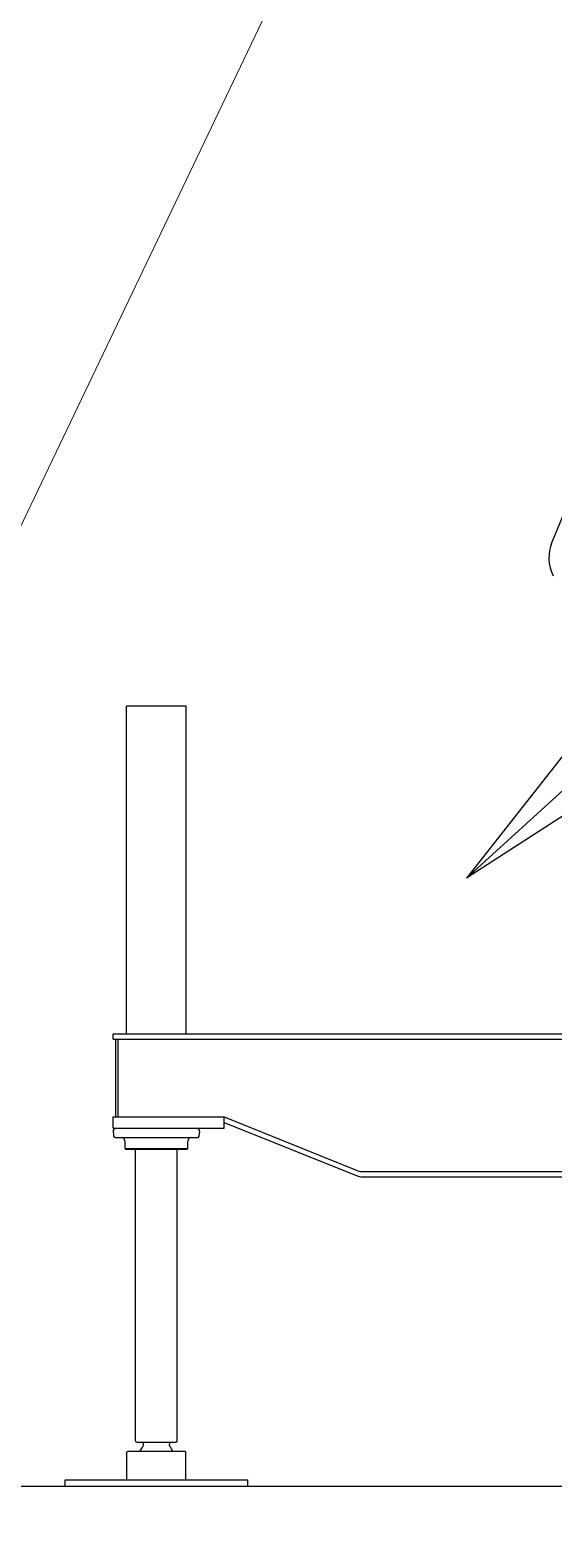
# Model space of a CAD drawing. Header units: millimetres. Extents: x -2078669 to -1085629, y -5987148 to 310365.
# Drawn here: x -1625985 to -1623479, y -4346596 to -4339420 of the extents above; entities that cross this region are included whole.
import ezdxf

# ---------------------------------------------------------------- set-up
doc = ezdxf.new("R2010")
doc.units = ezdxf.units.MM
doc.header["$LTSCALE"] = 500
for name, color, linetype, lineweight in [('D-BYP-STR2', 6, 'Continuous', 25), ('D-BYP-STR8', 5, 'Continuous', 25), ('D-BYP-STRB', 5, 'Continuous', 25), ('D-BYP-STRC', 1, 'Continuous', 13)]:
    doc.layers.add(name, color=color, linetype=linetype, lineweight=lineweight)
doc.styles.add('MS ゴシック', font='MS Gothic.ttf')
doc.dimstyles.new('DIM-500-F', dxfattribs={"dimscale": 500, "dimtxt": 3.5, "dimasz": 2.5, "dimexe": 0, "dimexo": 2, "dimgap": 0.8, "dimtad": 1, "dimdec": 0, "dimzin": 0, "dimdsep": 46, "dimtxsty": 'MS ゴシック', "dimblk": 'OPEN', "dimcen": 0.1, "dimclrd": 256, "dimclre": 256, "dimclrt": 256, "dimaunit": 1, "dimadec": 4, "dimazin": 0, "dimtfac": 1, "dimtdec": 0, "dimtmove": 2, "dimatfit": 3, "dimldrblk": 'OPEN', "dimfxl": 1, "dimtolj": 1, "dimtzin": 0, "dimlwd": -1, "dimlwe": -1, "dimarcsym": 2})

# ---------------------------------------------------------------- blocks, each defined once
blk = doc.blocks.new('_Open')
at = {"color": 0, "linetype": 'ByBlock', "lineweight": -2}
for p, q in [((-1, 0.1667), (0, 0)), ((-1, -0.1667), (0, 0)), ((0, 0), (-1, 0))]:
    blk.add_line(p, q, dxfattribs=at)

msp = doc.modelspace()

# ---------------------------------------------------------------- linework, layer by layer
at = {"layer": 'D-BYP-STR2'}
msp.add_line((-1626403.4, -4346399.6, 708000), (-1611903.4, -4346399.6, 708000), dxfattribs=at)
at = {"layer": 'D-BYP-STRB'}
for p, q in [((-1625522, -4342662.1, 708000), (-1625519.5, -4342659.6, 708000)), ((-1625522, -4344232.1, 708000), (-1625522, -4342662.1, 708000)), ((-1625519.5, -4342659.6, 708000), (-1625239.5, -4342659.6, 708000)), ((-1625239.5, -4342659.6, 708000), (-1625237, -4342662.1, 708000)), ((-1625237, -4344232.1, 708000), (-1625237, -4342662.1, 708000)), ((-1625585.8, -4344232.1, 708000), (-1622274.1, -4344232.1, 708000)), ((-1625585.8, -4344257.1, 708000), (-1625585.8, -4344232.1, 708000)), ((-1625585.8, -4344257.1, 708000), (-1622274.1, -4344257.1, 708000)), ((-1625573.3, -4344629.6, 708000), (-1625573.3, -4344257.1, 708000)), ((-1625562, -4344629.6, 708000), (-1625562, -4344257.1, 708000)), ((-1625585.8, -4344684.6, 708000), (-1625585.8, -4344629.6, 708000)), ((-1625585.8, -4344629.6, 708000), (-1625054.5, -4344629.6, 708000)), ((-1625054.5, -4344684.6, 708000), (-1625054.5, -4344629.6, 708000)), ((-1625054.5, -4344629.6, 708000), (-1624408.8, -4344889.4, 708000)), ((-1625585.8, -4344684.6, 708000), (-1625054.5, -4344684.6, 708000)), ((-1625585.7, -4344706.5, 708000), (-1625584.4, -4344691.5, 708000)), ((-1625576.9, -4344684.6, 708000), (-1625182.1, -4344684.6, 708000)), ((-1625174.6, -4344691.5, 708000), (-1625173.3, -4344706.5, 708000)), ((-1625054.5, -4344656.6, 708000), (-1624418.1, -4344912.6, 708000)), ((-1625585.7, -4344707.8, 708000), (-1625584.4, -4344722.8, 708000)), ((-1625576.9, -4344729.6, 708000), (-1625182.1, -4344729.6, 708000)), ((-1625533.1, -4344738.9, 708000), (-1625531, -4344746.6, 708000)), ((-1625529.5, -4344782.1, 708000), (-1625529.5, -4344747.1, 708000)), ((-1625229.5, -4344782.1, 708000), (-1625229.5, -4344747.1, 708000)), ((-1625228, -4344746.6, 708000), (-1625226, -4344738.9, 708000)), ((-1625174.6, -4344722.8, 708000), (-1625173.3, -4344707.8, 708000)), ((-1625529.5, -4344782.1, 708000), (-1625229.5, -4344782.1, 708000)), ((-1625529.5, -4344782.1, 708000), (-1625527, -4344784.6, 708000)), ((-1625527, -4344784.6, 708000), (-1625232, -4344784.6, 708000)), ((-1625479.5, -4346182.1, 708000), (-1625479.5, -4344784.6, 708000)), ((-1625279.5, -4346182.1, 708000), (-1625279.5, -4344784.6, 708000)), ((-1625232, -4344784.6, 708000), (-1625229.5, -4344782.1, 708000)), ((-1624394.8, -4344892.1, 708000), (-1622266.1, -4344892.1, 708000)), ((-1624394.8, -4344917.1, 708000), (-1622266.1, -4344917.1, 708000)), ((-1625472, -4346189.6, 708000), (-1625287, -4346189.6, 708000)), ((-1625520.8, -4346237.1, 708000), (-1625515.8, -4346232.1, 708000)), ((-1625520.8, -4346369.6, 708000), (-1625520.8, -4346237.1, 708000)), ((-1625515.8, -4346232.1, 708000), (-1625243.3, -4346232.1, 708000)), ((-1625243.3, -4346232.1, 708000), (-1625238.3, -4346237.1, 708000)), ((-1625238.3, -4346369.6, 708000), (-1625238.3, -4346237.1, 708000)), ((-1625817, -4346369.6, 708000), (-1624942, -4346369.6, 708000)), ((-1625817, -4346399.6, 708000), (-1625817, -4346369.6, 708000)), ((-1625817, -4346399.6, 708000), (-1624942, -4346399.6, 708000)), ((-1624942, -4346399.6, 708000), (-1624942, -4346369.6, 708000))]:
    msp.add_line(p, q, dxfattribs=at)
for centre, radius, start, end in [((-1607258.2, -4348430.3, 708000), 17500, 149.01223, 158.00335), ((-1623298.9, -4341950.5, 708000), 200, 158.00335, 205.6886), ((-1625576.9, -4344692.1, 708000), 7.5, 90, 175), ((-1625182.1, -4344692.1, 708000), 7.5, 5, 90), ((-1625578.2, -4344707.1, 708000), 7.5, 175, 185), ((-1625576.9, -4344722.1, 708000), 7.5, 185, 270), ((-1625545.1, -4344742.1, 708000), 12.5, 15, 90), ((-1625235.3, -4344744.6, 708000), 7.5, 340.52878, 345), ((-1625213.9, -4344742.1, 708000), 12.5, 90, 165), ((-1625182.1, -4344722.1, 708000), 7.5, 270, 355), ((-1625180.8, -4344707.1, 708000), 7.5, 355, 5), ((-1624394.8, -4344854.6, 708000), 62.5, 248.08513, 270), ((-1624394.8, -4344854.6, 708000), 37.5, 248.08513, 270), ((-1625472, -4346182.1, 708000), 7.5, 180, 270), ((-1625379.5, -4346269.6, 708000), 87.5, 138.01605, 154.62307), ((-1625453.3, -4346202.1, 708000), 12.5, 314.16082, 90), ((-1625305.8, -4346202.1, 708000), 12.5, 90, 219.09206), ((-1625379.5, -4346269.6, 708000), 87.5, 25.37693, 42.94728), ((-1625287, -4346182.1, 708000), 7.5, 270, 0)]:
    msp.add_arc(centre, radius, start, end, dxfattribs=at)

# ---------------------------------------------------------------- leaders
at = {"layer": 'D-BYP-STR8'}
msp.add_leader([(-1623893.4, -4343486, 0), (-1614382.8, -4334797.1, 0)], dimstyle='DIM-500-F', dxfattribs=at)
at = {"layer": 'D-BYP-STRC'}
msp.add_leader([(-1629840.9, -4349774.6, 708000), (-1619481.3, -4328092.9, 708000)], dimstyle='DIM-500-F', override={"dimgap": 0.8, "dimtad": 0}, dxfattribs=at)

doc.saveas('drawing.dxf')
